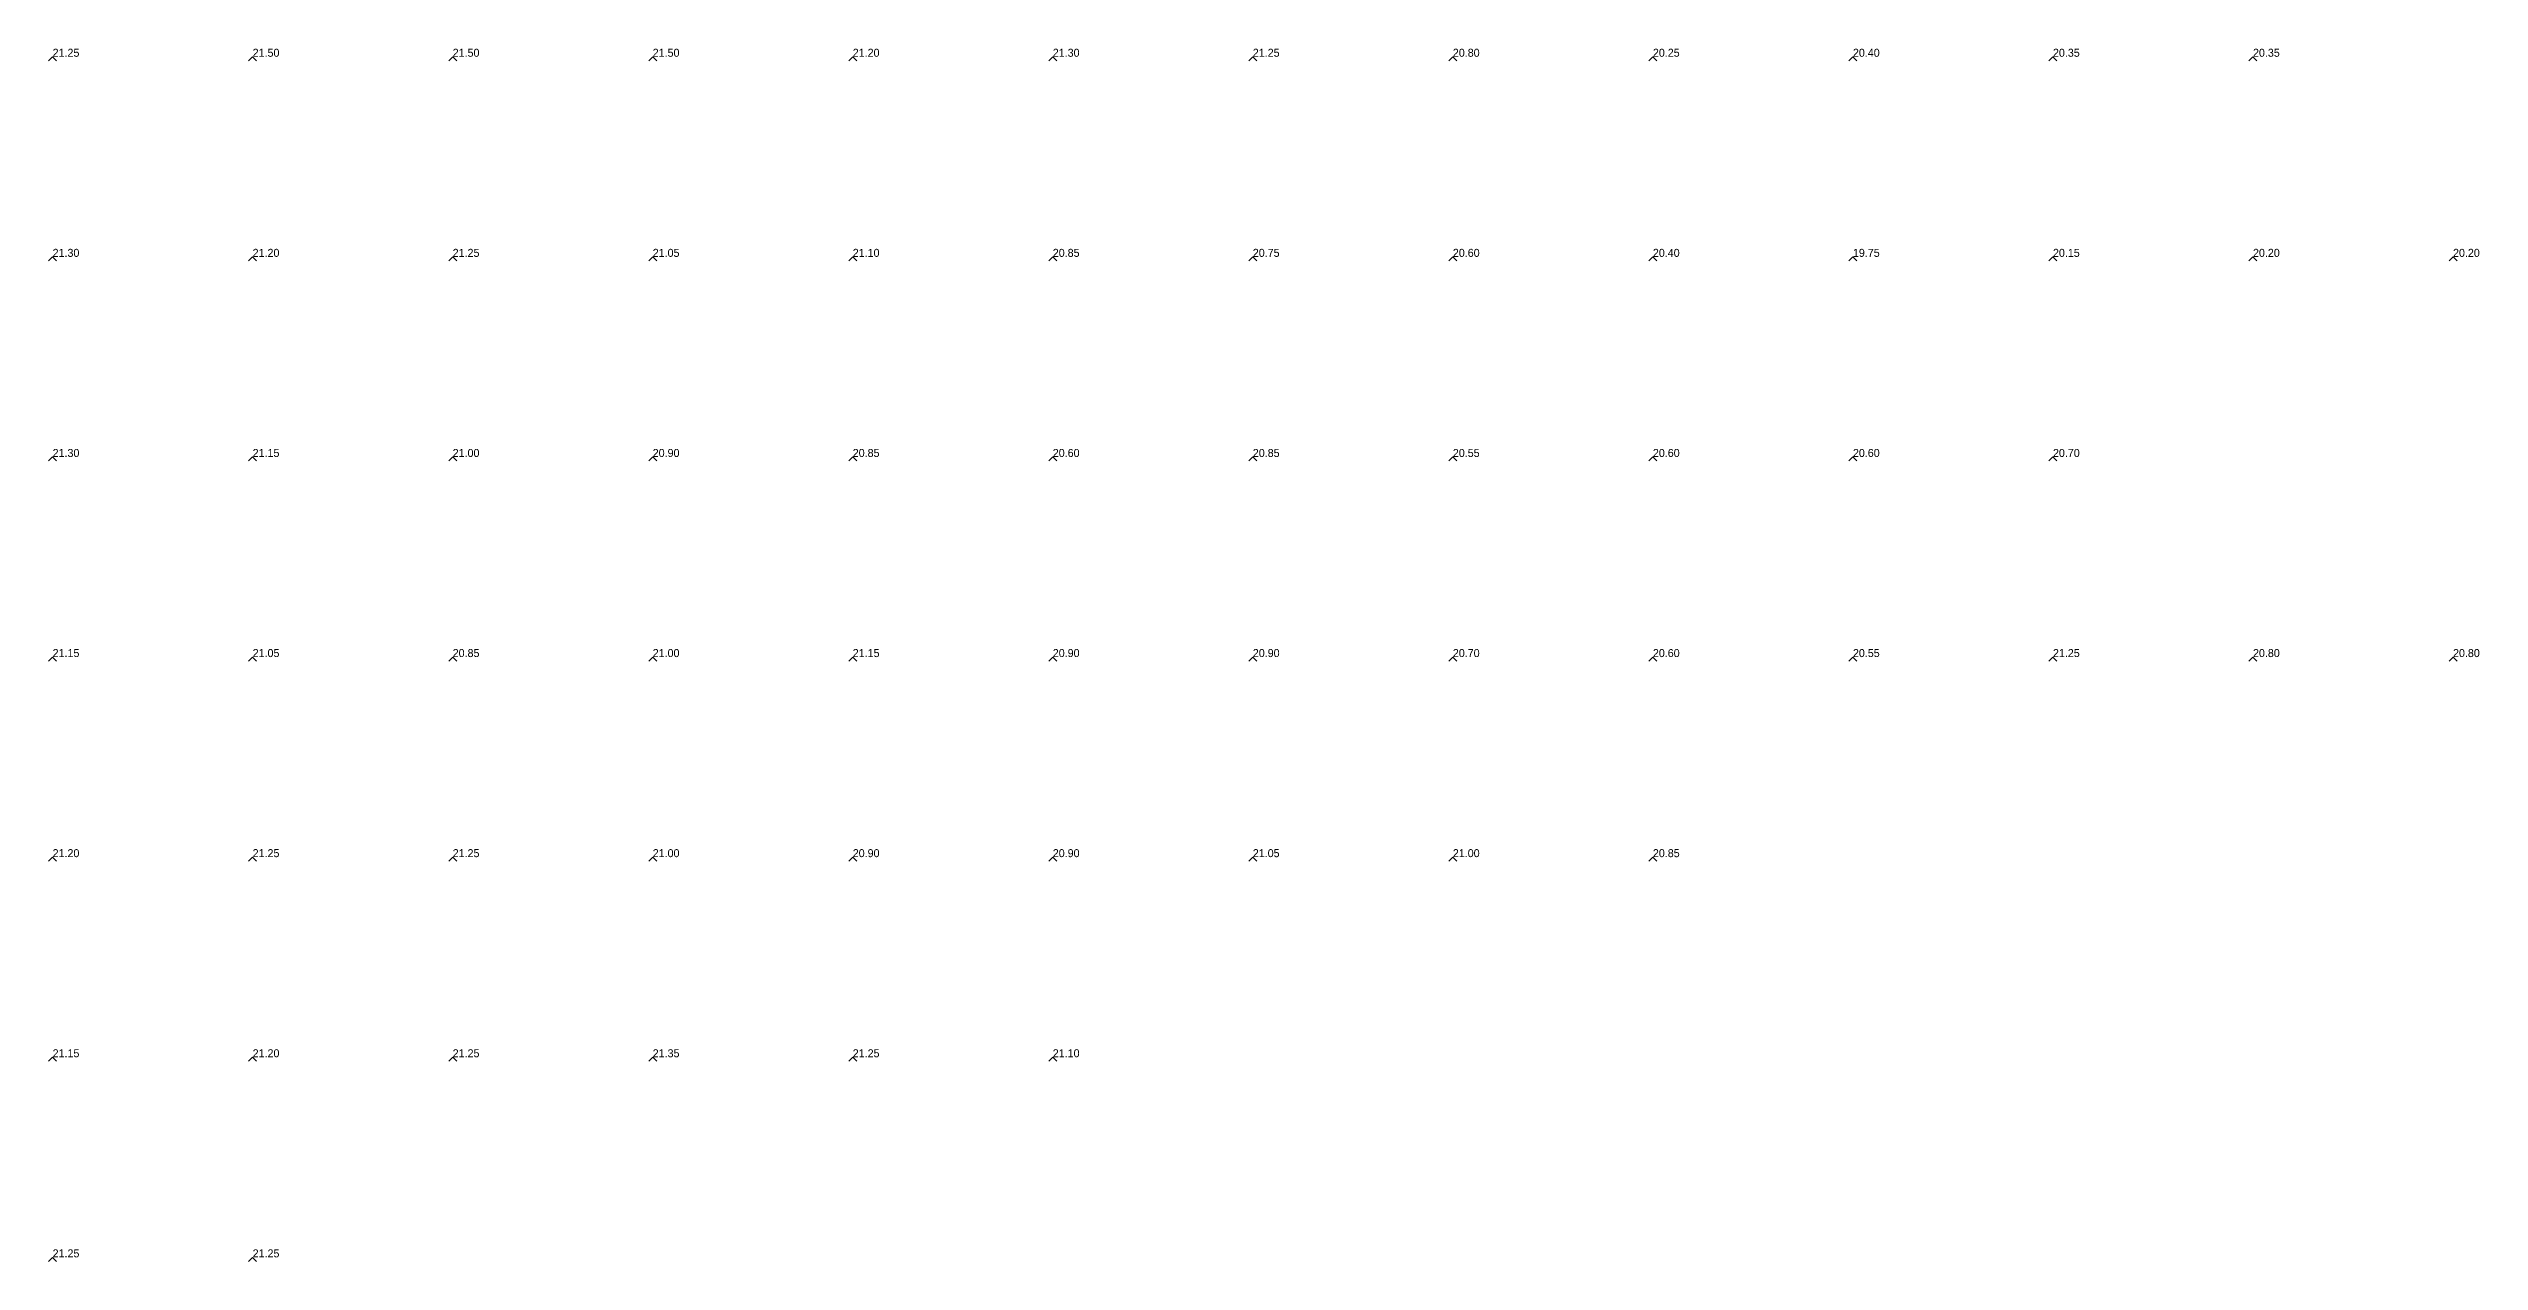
# Model space of a CAD drawing. Extents: x 570945 to 571083, y 5181392 to 5181597.
# Drawn here: x 571052.32 to 571082.7, y 5181409.08 to 5181424.23 of the extents above; entities that cross this region are included whole.
import ezdxf

# ---------------------------------------------------------------- set-up
doc = ezdxf.new("R2010")
doc.units = 0
doc.layers.add('Soundings', color=1, linetype='CONTINUOUS')

msp = doc.modelspace()

# ---------------------------------------------------------------- linework, layer by layer
at = {"layer": 'Soundings'}
for points in [[(571052.325, 5181424.075), (571052.375, 5181424.125), (571052.425, 5181424.075)], [(571054.825, 5181424.075), (571054.875, 5181424.125), (571054.925, 5181424.075)], [(571057.325, 5181424.075), (571057.375, 5181424.125), (571057.425, 5181424.075)], [(571059.825, 5181424.075), (571059.875, 5181424.125), (571059.925, 5181424.075)], [(571062.325, 5181424.075), (571062.375, 5181424.125), (571062.425, 5181424.075)], [(571064.825, 5181424.075), (571064.875, 5181424.125), (571064.925, 5181424.075)], [(571067.325, 5181424.075), (571067.375, 5181424.125), (571067.425, 5181424.075)], [(571069.825, 5181424.075), (571069.875, 5181424.125), (571069.925, 5181424.075)], [(571072.325, 5181424.075), (571072.375, 5181424.125), (571072.425, 5181424.075)], [(571074.825, 5181424.075), (571074.875, 5181424.125), (571074.925, 5181424.075)], [(571077.325, 5181424.075), (571077.375, 5181424.125), (571077.425, 5181424.075)], [(571079.825, 5181424.075), (571079.875, 5181424.125), (571079.925, 5181424.075)], [(571052.325, 5181421.575), (571052.375, 5181421.625), (571052.425, 5181421.575)], [(571054.825, 5181421.575), (571054.875, 5181421.625), (571054.925, 5181421.575)], [(571057.325, 5181421.575), (571057.375, 5181421.625), (571057.425, 5181421.575)], [(571059.825, 5181421.575), (571059.875, 5181421.625), (571059.925, 5181421.575)], [(571062.325, 5181421.575), (571062.375, 5181421.625), (571062.425, 5181421.575)], [(571064.825, 5181421.575), (571064.875, 5181421.625), (571064.925, 5181421.575)], [(571067.325, 5181421.575), (571067.375, 5181421.625), (571067.425, 5181421.575)], [(571069.825, 5181421.575), (571069.875, 5181421.625), (571069.925, 5181421.575)], [(571072.325, 5181421.575), (571072.375, 5181421.625), (571072.425, 5181421.575)], [(571074.825, 5181421.575), (571074.875, 5181421.625), (571074.925, 5181421.575)], [(571077.325, 5181421.575), (571077.375, 5181421.625), (571077.425, 5181421.575)], [(571079.825, 5181421.575), (571079.875, 5181421.625), (571079.925, 5181421.575)], [(571082.325, 5181421.575), (571082.375, 5181421.625), (571082.425, 5181421.575)], [(571052.325, 5181419.075), (571052.375, 5181419.125), (571052.425, 5181419.075)], [(571054.825, 5181419.075), (571054.875, 5181419.125), (571054.925, 5181419.075)], [(571057.325, 5181419.075), (571057.375, 5181419.125), (571057.425, 5181419.075)], [(571059.825, 5181419.075), (571059.875, 5181419.125), (571059.925, 5181419.075)], [(571062.325, 5181419.075), (571062.375, 5181419.125), (571062.425, 5181419.075)], [(571064.825, 5181419.075), (571064.875, 5181419.125), (571064.925, 5181419.075)], [(571067.325, 5181419.075), (571067.375, 5181419.125), (571067.425, 5181419.075)], [(571069.825, 5181419.075), (571069.875, 5181419.125), (571069.925, 5181419.075)], [(571072.325, 5181419.075), (571072.375, 5181419.125), (571072.425, 5181419.075)], [(571074.825, 5181419.075), (571074.875, 5181419.125), (571074.925, 5181419.075)], [(571077.325, 5181419.075), (571077.375, 5181419.125), (571077.425, 5181419.075)], [(571052.325, 5181416.575), (571052.375, 5181416.625), (571052.425, 5181416.575)], [(571054.825, 5181416.575), (571054.875, 5181416.625), (571054.925, 5181416.575)], [(571057.325, 5181416.575), (571057.375, 5181416.625), (571057.425, 5181416.575)], [(571059.825, 5181416.575), (571059.875, 5181416.625), (571059.925, 5181416.575)], [(571062.325, 5181416.575), (571062.375, 5181416.625), (571062.425, 5181416.575)], [(571064.825, 5181416.575), (571064.875, 5181416.625), (571064.925, 5181416.575)], [(571067.325, 5181416.575), (571067.375, 5181416.625), (571067.425, 5181416.575)], [(571069.825, 5181416.575), (571069.875, 5181416.625), (571069.925, 5181416.575)], [(571072.325, 5181416.575), (571072.375, 5181416.625), (571072.425, 5181416.575)], [(571074.825, 5181416.575), (571074.875, 5181416.625), (571074.925, 5181416.575)], [(571077.325, 5181416.575), (571077.375, 5181416.625), (571077.425, 5181416.575)], [(571079.825, 5181416.575), (571079.875, 5181416.625), (571079.925, 5181416.575)], [(571082.325, 5181416.575), (571082.375, 5181416.625), (571082.425, 5181416.575)], [(571052.325, 5181414.075), (571052.375, 5181414.125), (571052.425, 5181414.075)], [(571054.825, 5181414.075), (571054.875, 5181414.125), (571054.925, 5181414.075)], [(571057.325, 5181414.075), (571057.375, 5181414.125), (571057.425, 5181414.075)], [(571059.825, 5181414.075), (571059.875, 5181414.125), (571059.925, 5181414.075)], [(571062.325, 5181414.075), (571062.375, 5181414.125), (571062.425, 5181414.075)], [(571064.825, 5181414.075), (571064.875, 5181414.125), (571064.925, 5181414.075)], [(571067.325, 5181414.075), (571067.375, 5181414.125), (571067.425, 5181414.075)], [(571069.825, 5181414.075), (571069.875, 5181414.125), (571069.925, 5181414.075)], [(571072.325, 5181414.075), (571072.375, 5181414.125), (571072.425, 5181414.075)], [(571052.325, 5181411.575), (571052.375, 5181411.625), (571052.425, 5181411.575)], [(571054.825, 5181411.575), (571054.875, 5181411.625), (571054.925, 5181411.575)], [(571057.325, 5181411.575), (571057.375, 5181411.625), (571057.425, 5181411.575)], [(571059.825, 5181411.575), (571059.875, 5181411.625), (571059.925, 5181411.575)], [(571062.325, 5181411.575), (571062.375, 5181411.625), (571062.425, 5181411.575)], [(571064.825, 5181411.575), (571064.875, 5181411.625), (571064.925, 5181411.575)], [(571052.325, 5181409.075), (571052.375, 5181409.125), (571052.425, 5181409.075)], [(571054.825, 5181409.075), (571054.875, 5181409.125), (571054.925, 5181409.075)]]:
    msp.add_lwpolyline(points, dxfattribs=at)

# ---------------------------------------------------------------- texts
for s, p in [('21.25', (571052.375, 5181424.125, 21.25)), ('21.50', (571054.875, 5181424.125, 21.5)), ('21.50', (571057.375, 5181424.125, 21.5)), ('21.50', (571059.875, 5181424.125, 21.5)), ('21.20', (571062.375, 5181424.125, 21.2)), ('21.30', (571064.875, 5181424.125, 21.3)), ('21.25', (571067.375, 5181424.125, 21.25)), ('20.80', (571069.875, 5181424.125, 20.8)), ('20.25', (571072.375, 5181424.125, 20.25)), ('20.40', (571074.875, 5181424.125, 20.4)), ('20.35', (571077.375, 5181424.125, 20.35)), ('20.35', (571079.875, 5181424.125, 20.35)), ('21.30', (571052.375, 5181421.625, 21.3)), ('21.20', (571054.875, 5181421.625, 21.2)), ('21.25', (571057.375, 5181421.625, 21.25)), ('21.05', (571059.875, 5181421.625, 21.05)), ('21.10', (571062.375, 5181421.625, 21.1)), ('20.85', (571064.875, 5181421.625, 20.85)), ('20.75', (571067.375, 5181421.625, 20.75)), ('20.60', (571069.875, 5181421.625, 20.6)), ('20.40', (571072.375, 5181421.625, 20.4)), ('19.75', (571074.875, 5181421.625, 19.75)), ('20.15', (571077.375, 5181421.625, 20.15)), ('20.20', (571079.875, 5181421.625, 20.2)), ('20.20', (571082.375, 5181421.625, 20.2)), ('21.30', (571052.375, 5181419.125, 21.3)), ('21.15', (571054.875, 5181419.125, 21.15)), ('21.00', (571057.375, 5181419.125, 21)), ('20.90', (571059.875, 5181419.125, 20.9)), ('20.85', (571062.375, 5181419.125, 20.85)), ('20.60', (571064.875, 5181419.125, 20.6)), ('20.85', (571067.375, 5181419.125, 20.85)), ('20.55', (571069.875, 5181419.125, 20.55)), ('20.60', (571072.375, 5181419.125, 20.6)), ('20.60', (571074.875, 5181419.125, 20.6)), ('20.70', (571077.375, 5181419.125, 20.7)), ('21.15', (571052.375, 5181416.625, 21.15)), ('21.05', (571054.875, 5181416.625, 21.05)), ('20.85', (571057.375, 5181416.625, 20.85)), ('21.00', (571059.875, 5181416.625, 21)), ('21.15', (571062.375, 5181416.625, 21.15)), ('20.90', (571064.875, 5181416.625, 20.9)), ('20.90', (571067.375, 5181416.625, 20.9)), ('20.70', (571069.875, 5181416.625, 20.7)), ('20.60', (571072.375, 5181416.625, 20.6)), ('20.55', (571074.875, 5181416.625, 20.55)), ('21.25', (571077.375, 5181416.625, 21.25)), ('20.80', (571079.875, 5181416.625, 20.8)), ('20.80', (571082.375, 5181416.625, 20.8)), ('21.20', (571052.375, 5181414.125, 21.2)), ('21.25', (571054.875, 5181414.125, 21.25)), ('21.25', (571057.375, 5181414.125, 21.25)), ('21.00', (571059.875, 5181414.125, 21)), ('20.90', (571062.375, 5181414.125, 20.9)), ('20.90', (571064.875, 5181414.125, 20.9)), ('21.05', (571067.375, 5181414.125, 21.05)), ('21.00', (571069.875, 5181414.125, 21)), ('20.85', (571072.375, 5181414.125, 20.85)), ('21.15', (571052.375, 5181411.625, 21.15)), ('21.20', (571054.875, 5181411.625, 21.2)), ('21.25', (571057.375, 5181411.625, 21.25)), ('21.35', (571059.875, 5181411.625, 21.35)), ('21.25', (571062.375, 5181411.625, 21.25)), ('21.10', (571064.875, 5181411.625, 21.1)), ('21.25', (571052.375, 5181409.125, 21.25)), ('21.25', (571054.875, 5181409.125, 21.25))]:
    msp.add_text(s, height=0.1, dxfattribs=at).set_placement(p)

doc.saveas('drawing.dxf')
